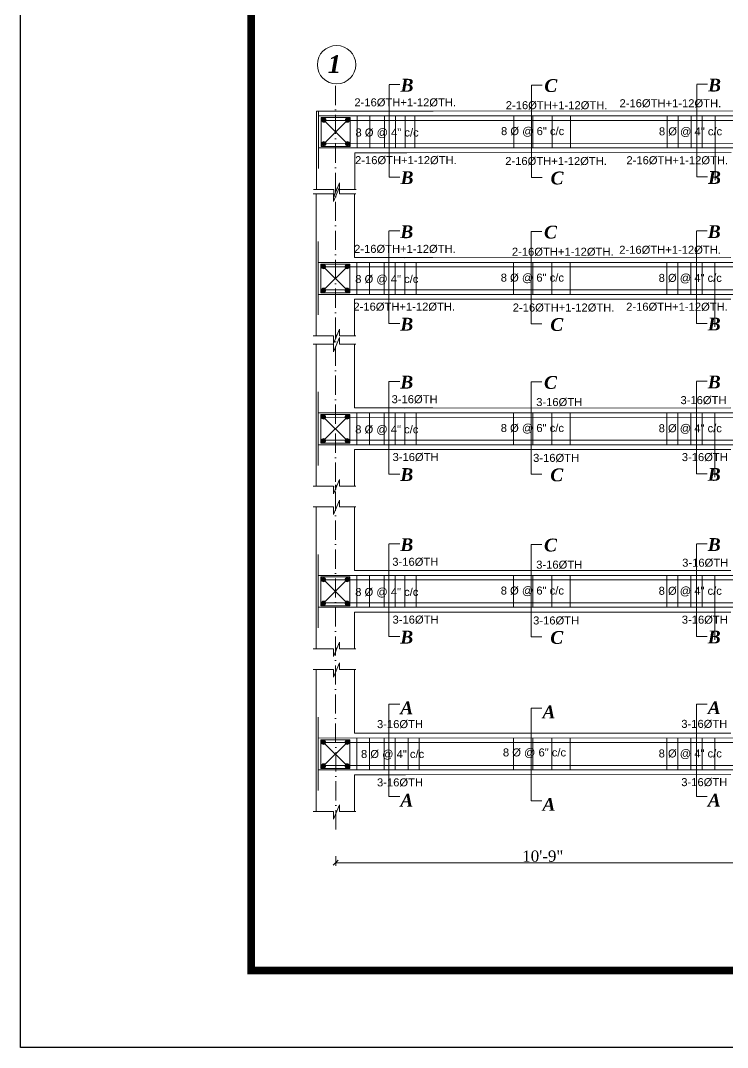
# Model space of a CAD drawing. Header units: inches. Extents: x -4737 to 13205, y 2479 to 13285.
# Drawn here: x 6194 to 6635, y 9074 to 9715 of the extents above; entities that cross this region are included whole.
import ezdxf

# ---------------------------------------------------------------- set-up
doc = ezdxf.new("R2010")
doc.units = ezdxf.units.IN
doc.header["$MEASUREMENT"] = 0
doc.linetypes.add('ACAD_ISO10W100', pattern=[18, 12, -3, 0, -3])
doc.linetypes.add('DASHEDX2', pattern=[1.5, 1, -0.5])
for name, color, linetype, lineweight in [('A-Gridtag', 2, 'Continuous', 13), ('CL', 30, 'ACAD_ISO10W100', 13), ('dim', 172, 'Continuous', 9), ('dimen', 72, 'Continuous', 9), ('REINFORECMENT', 240, 'Continuous', 18), ('SLAB LINE', 47, 'Continuous', 18), ('STIRRUP LINE', 54, 'Continuous', 18), ('Text', 7, 'Continuous', 13), ('TEXTT', 7, 'Continuous', 25)]:
    doc.layers.add(name, color=color, linetype=linetype, lineweight=lineweight)
doc.styles.add('kriss', font='arial.ttf', dxfattribs={"height": 7})
doc.styles.add('samar', font='times.ttf')
doc.styles.add('sb', font='timesbi.ttf', dxfattribs={"oblique": 3, "height": 8})
doc.styles.get("Standard").update_dxf_attribs({"font": 'arial.ttf'})
doc.dimstyles.new('Attic 1-48in96', dxfattribs={"dimtxt": 7, "dimasz": 3, "dimexe": 2, "dimexo": 1, "dimgap": 0.5, "dimtad": 1, "dimdec": 0, "dimlfac": 0.5, "dimzin": 3, "dimdsep": 46, "dimlunit": 4, "dimtxsty": 'samar', "dimblk": 'OBLIQUE', "dimcen": 0.09, "dimclrd": 1, "dimclre": 1, "dimadec": 0, "dimazin": 0, "dimtfac": 1, "dimtdec": 0, "dimtix": 1, "dimtmove": 1, "dimatfit": 2, "dimldrblk": 'Arrow 1', "dimfxl": 4, "dimfxlon": 1, "dimtolj": 1, "dimtzin": 0, "dimlwd": 13, "dimlwe": 13, "dimarcsym": 0})

# ---------------------------------------------------------------- blocks, each defined once
blk = doc.blocks.new('_OBLIQUE')
at = {"color": 0, "linetype": 'ByBlock'}
blk.add_line((-0.5, -0.5), (0.5, 0.5), dxfattribs=at)
blk = doc.blocks.new('*D553')
at = {"layer": 'Defpoints', "color": 0, "transparency": 16777216}
for p in [(6390.29, 9209.93), (6648.79, 9209.71), (6648.79, 9189.19)]:
    blk.add_point(p, dxfattribs=at)
at = {"layer": 'dimen', "color": 1, "lineweight": 13, "transparency": 16777216}
for p, q in [((6390.29, 9193.19), (6390.29, 9187.19)), ((6648.79, 9193.19), (6648.79, 9187.19)), ((6390.29, 9189.19), (6648.79, 9189.19))]:
    blk.add_line(p, q, dxfattribs=at)
at = {"layer": 'dimen', "color": 1, "lineweight": 13, "transparency": 16777216, "xscale": 3, "yscale": 3, "zscale": 3, "rotation": 180}
blk.add_blockref('_OBLIQUE', (6390.29, 9189.19), dxfattribs=at)
at = {"layer": 'dimen', "color": 1, "lineweight": 13, "transparency": 16777216, "xscale": 3, "yscale": 3, "zscale": 3}
blk.add_blockref('_OBLIQUE', (6648.79, 9189.19), dxfattribs=at)
at = {"layer": 'dimen', "color": 0, "transparency": 16777216, "insert": (6519.54, 9193.26), "char_height": 7, "attachment_point": 5, "style": 'samar'}
blk.add_mtext('\\A1;10\'-9"', dxfattribs=at)
blk = doc.blocks.new('Arrow 1')
at = {"layer": 'TEXTT'}
blk.add_hatch(color=256, dxfattribs=at).paths.add_polyline_path([(-1.01, 0.42), (-1.01, -0.42), (-0.01, 0)])

msp = doc.modelspace()

# ---------------------------------------------------------------- hatches: boundary and pattern name
at = {"layer": 'REINFORECMENT'}
for points in [[(6384.18, 9652.98, 1), (6381.58, 9652.98, 1)], [(6396.31, 9652.98, -1), (6398.91, 9652.98, -1)], [(6384.18, 9638.25, -1), (6381.58, 9638.25, -1)], [(6396.31, 9638.25, 1), (6398.91, 9638.25, 1)], [(6384, 9561.47, 1), (6381.4, 9561.47, 1)], [(6396.13, 9561.47, -1), (6398.73, 9561.47, -1)], [(6384, 9546.74, -1), (6381.4, 9546.74, -1)], [(6396.13, 9546.74, 1), (6398.73, 9546.74, 1)], [(6384, 9467.56, 1), (6381.4, 9467.56, 1)], [(6396.13, 9467.56, -1), (6398.73, 9467.56, -1)], [(6384, 9452.82, -1), (6381.4, 9452.82, -1)], [(6396.13, 9452.82, 1), (6398.73, 9452.82, 1)], [(6384, 9366.01, 1), (6381.4, 9366.01, 1)], [(6396.13, 9366.01, -1), (6398.73, 9366.01, -1)], [(6384, 9351.28, -1), (6381.4, 9351.28, -1)], [(6396.13, 9351.28, 1), (6398.73, 9351.28, 1)], [(6384, 9264.4, 1), (6381.4, 9264.4, 1)], [(6396.13, 9264.4, -1), (6398.73, 9264.4, -1)], [(6384, 9249.67, -1), (6381.4, 9249.67, -1)], [(6396.13, 9249.67, 1), (6398.73, 9249.67, 1)]]:
    msp.add_hatch(color=256, dxfattribs=at).paths.add_polyline_path(points)

# ---------------------------------------------------------------- linework, layer by layer
at = {"color": 4, "linetype": 'DASHEDX2'}
for p, q in [((6390.25, 9610.63), (6390.25, 9607.6)), ((6390.07, 9519.12), (6390.07, 9516.09)), ((6390.07, 9425.21), (6390.07, 9422.17)), ((6390.07, 9323.67), (6390.07, 9320.63))]:
    msp.add_line(p, q, dxfattribs=at)
msp.add_lwpolyline([(6193.59, 9073.79), (6193.59, 11318.83), (9368.39, 11318.83), (9368.39, 9073.79)], close=True)
at = {"const_width": 4.8}
msp.add_lwpolyline([(9320.39, 9121.79), (9320.39, 11270.83), (6337.59, 11270.83), (6337.59, 9121.79)], close=True, dxfattribs=at)
at = {"layer": 'A-Gridtag', "color": 1}
msp.add_circle((6390.84, 9687.6), 12, dxfattribs=at)
at = {"layer": 'CL'}
msp.add_line((6390.29, 9209.93), (6390.13, 9675.62), dxfattribs=at)
at = {"layer": 'dim', "ltscale": 5}
for p, q in [((6430.41, 9675.26), (6423.71, 9675.26)), ((6423.71, 9675.12), (6423.71, 9637.56)), ((6519.16, 9674.91), (6512.45, 9674.91)), ((6512.45, 9674.91), (6512.45, 9637.35)), ((6622.33, 9675.35), (6615.63, 9675.35)), ((6615.63, 9675.21), (6615.63, 9637.65)), ((6423.71, 9654.94), (6423.71, 9617.39)), ((6512.45, 9654.74), (6512.45, 9617.18)), ((6615.63, 9655.04), (6615.63, 9617.48)), ((6627.12, 9653.02), (6627.12, 9615.46)), ((6423.71, 9617.39), (6430.41, 9617.39)), ((6512.45, 9617.18), (6519.16, 9617.18)), ((6615.63, 9617.48), (6622.33, 9617.48)), ((6430.24, 9583.75), (6423.53, 9583.75)), ((6423.53, 9583.61), (6423.53, 9546.05)), ((6518.98, 9583.4), (6512.27, 9583.4)), ((6512.27, 9583.4), (6512.27, 9545.84)), ((6622.16, 9583.84), (6615.45, 9583.84)), ((6615.45, 9583.7), (6615.45, 9546.14)), ((6423.53, 9563.44), (6423.53, 9525.88)), ((6615.45, 9563.53), (6615.45, 9525.97)), ((6512.27, 9563.23), (6512.27, 9525.67)), ((6626.94, 9561.51), (6626.94, 9523.95)), ((6423.53, 9525.88), (6430.24, 9525.88)), ((6512.27, 9525.67), (6518.98, 9525.67)), ((6615.45, 9525.97), (6622.16, 9525.97)), ((6430.24, 9489.84), (6423.53, 9489.84)), ((6423.53, 9489.69), (6423.53, 9452.13)), ((6518.98, 9489.48), (6512.27, 9489.48)), ((6512.27, 9489.48), (6512.27, 9451.93)), ((6622.16, 9489.93), (6615.45, 9489.93)), ((6615.45, 9489.78), (6615.45, 9452.23)), ((6423.53, 9469.52), (6423.53, 9431.96)), ((6512.27, 9469.31), (6512.27, 9431.76)), ((6615.45, 9469.61), (6615.45, 9432.06)), ((6626.94, 9467.59), (6626.94, 9430.04)), ((6423.53, 9431.96), (6430.24, 9431.96)), ((6512.27, 9431.76), (6518.98, 9431.76)), ((6615.45, 9432.06), (6622.16, 9432.06)), ((6430.24, 9388.3), (6423.53, 9388.3)), ((6423.53, 9388.15), (6423.53, 9350.59)), ((6518.98, 9387.94), (6512.27, 9387.94)), ((6512.27, 9387.94), (6512.27, 9350.38)), ((6622.16, 9388.39), (6615.45, 9388.39)), ((6615.45, 9388.24), (6615.45, 9350.68)), ((6423.53, 9367.98), (6423.53, 9330.42)), ((6512.27, 9367.77), (6512.27, 9330.21)), ((6615.45, 9368.07), (6615.45, 9330.51)), ((6626.94, 9366.05), (6626.94, 9328.49)), ((6423.53, 9330.42), (6430.24, 9330.42)), ((6512.27, 9330.21), (6518.98, 9330.21)), ((6615.45, 9330.51), (6622.16, 9330.51)), ((6430.24, 9288.2), (6423.53, 9288.2)), ((6423.53, 9288.2), (6423.53, 9250.65)), ((6622.16, 9288.29), (6615.45, 9288.29)), ((6615.45, 9288.29), (6615.45, 9250.74)), ((6518.98, 9285.63), (6512.27, 9285.63)), ((6512.27, 9285.63), (6512.27, 9248.07)), ((6423.53, 9268.03), (6423.53, 9230.48)), ((6512.27, 9265.46), (6512.27, 9227.9)), ((6615.45, 9268.12), (6615.45, 9230.57)), ((6423.53, 9230.48), (6430.24, 9230.48)), ((6615.45, 9230.57), (6622.16, 9230.57)), ((6512.27, 9227.9), (6518.98, 9227.9))]:
    msp.add_line(p, q, dxfattribs=at)
at = {"layer": 'dim', "ltscale": 3}
for p, q in [((6381.25, 9636.61), (6399.25, 9654.61)), ((6381.25, 9654.61), (6399.25, 9636.61)), ((6402.07, 9606.93), (6402.07, 9567.11)), ((6402.07, 9597.8), (6402.07, 9567.11)), ((6381.07, 9545.1), (6399.07, 9563.1)), ((6381.07, 9563.1), (6399.07, 9545.1)), ((6402.07, 9513.01), (6402.07, 9473.19)), ((6402.07, 9503.88), (6402.07, 9473.19)), ((6381.07, 9451.19), (6399.07, 9469.19)), ((6381.07, 9469.19), (6399.07, 9451.19)), ((6402.07, 9411.47), (6402.07, 9371.65)), ((6402.07, 9402.34), (6402.07, 9371.65)), ((6381.07, 9349.65), (6399.07, 9367.65)), ((6381.07, 9367.65), (6399.07, 9349.65)), ((6381.07, 9248.03), (6399.07, 9266.03)), ((6381.07, 9266.03), (6399.07, 9248.03))]:
    msp.add_line(p, q, dxfattribs=at)
at = {"layer": 'dim', "ltscale": 5}
for points in [[(6402.8, 9606.93), (6392.58, 9606.93), (6392.58, 9611.12), (6389.02, 9602.21), (6389.02, 9606.95), (6376.31, 9606.95)], [(6402.98, 9609.69), (6392.76, 9609.69), (6392.76, 9613.89), (6389.2, 9604.98), (6389.2, 9609.71), (6376.49, 9609.71)], [(6402.8, 9518.18), (6392.58, 9518.18), (6392.58, 9522.38), (6389.02, 9513.47), (6389.02, 9518.21), (6376.31, 9518.21)], [(6402.8, 9513.01), (6392.58, 9513.01), (6392.58, 9517.21), (6389.02, 9508.3), (6389.02, 9513.03), (6376.31, 9513.03)], [(6402.8, 9424.27), (6392.58, 9424.27), (6392.58, 9428.46), (6389.02, 9419.55), (6389.02, 9424.29), (6376.31, 9424.29)], [(6402.8, 9411.47), (6392.58, 9411.47), (6392.58, 9415.66), (6389.02, 9406.75), (6389.02, 9411.49), (6376.31, 9411.49)], [(6402.8, 9322.72), (6392.58, 9322.72), (6392.58, 9326.92), (6389.02, 9318.01), (6389.02, 9322.75), (6376.31, 9322.75)], [(6402.8, 9309.85), (6392.58, 9309.85), (6392.58, 9314.05), (6389.02, 9305.14), (6389.02, 9309.88), (6376.31, 9309.88)], [(6402.8, 9221.11), (6392.58, 9221.11), (6392.58, 9225.31), (6389.02, 9216.4), (6389.02, 9221.13), (6376.31, 9221.13)]]:
    msp.add_lwpolyline(points, dxfattribs=at)
at = {"layer": 'REINFORECMENT'}
for p, q in [((6379.55, 9658.61), (6379.55, 9622.79)), ((6379.55, 9658.61), (6379.55, 9622.79)), ((7191.73, 9655.65), (6379.55, 9655.58)), ((7190.03, 9652.85), (6381.25, 9652.78)), ((7171.73, 9635.66), (6379.55, 9635.66)), ((7190.03, 9638.55), (6381.25, 9638.47)), ((6379.37, 9577.16), (6379.37, 9531.28)), ((6379.37, 9567.11), (6379.37, 9531.28)), ((7191.55, 9564.14), (6379.37, 9564.07)), ((7189.86, 9561.34), (6381.07, 9561.27)), ((7171.55, 9544.15), (6379.37, 9544.15)), ((7189.86, 9547.04), (6381.07, 9546.97)), ((6379.37, 9483.25), (6379.37, 9437.37)), ((6379.37, 9473.19), (6379.37, 9437.37)), ((7191.55, 9470.23), (6379.37, 9470.15)), ((7189.86, 9467.43), (6381.07, 9467.35)), ((7171.55, 9450.24), (6379.37, 9450.24)), ((7189.86, 9453.13), (6381.07, 9453.05)), ((6379.37, 9381.7), (6379.37, 9335.82)), ((6379.37, 9371.65), (6379.37, 9335.82)), ((7191.55, 9368.68), (6379.37, 9368.61)), ((7189.86, 9365.88), (6381.07, 9365.81)), ((7189.86, 9351.58), (6381.07, 9351.51)), ((7171.55, 9348.69), (6379.37, 9348.69)), ((6379.37, 9280.09), (6379.37, 9234.21)), ((7191.38, 9267.14), (6379.37, 9267.06)), ((7189.68, 9264.34), (6381.07, 9264.27)), ((7189.86, 9250.04), (6381.07, 9249.96)), ((7171.38, 9247.15), (6379.37, 9247.15))]:
    msp.add_line(p, q, dxfattribs=at)
for points in [[(6399.25, 9636.61), (6381.25, 9636.61), (6381.25, 9654.61), (6399.25, 9654.61)], [(6399.07, 9545.1), (6381.07, 9545.1), (6381.07, 9563.1), (6399.07, 9563.1)], [(6399.07, 9451.19), (6381.07, 9451.19), (6381.07, 9469.19), (6399.07, 9469.19)], [(6399.07, 9349.65), (6381.07, 9349.65), (6381.07, 9367.65), (6399.07, 9367.65)], [(6399.07, 9248.03), (6381.07, 9248.03), (6381.07, 9266.03), (6399.07, 9266.03)]]:
    msp.add_lwpolyline(points, close=True, dxfattribs=at)
for centre in [(6382.88, 9652.98), (6397.61, 9652.98), (6382.88, 9638.25), (6397.61, 9638.25), (6382.7, 9561.47), (6397.43, 9561.47), (6382.7, 9546.74), (6397.43, 9546.74), (6382.7, 9467.56), (6397.43, 9467.56), (6382.7, 9452.82), (6397.43, 9452.82), (6382.7, 9366.01), (6397.43, 9366.01), (6382.7, 9351.28), (6397.43, 9351.28), (6382.7, 9264.4), (6397.43, 9264.4), (6382.7, 9249.67), (6397.43, 9249.67)]:
    msp.add_circle(centre, 1.3, dxfattribs=at)
at = {"layer": 'SLAB LINE'}
for p, q in [((6451.19, 9658.61), (6378.25, 9658.61)), ((6378.25, 9658.61), (6378.25, 9609.71)), ((6378.25, 9658.61), (6378.25, 9609.71)), ((6433.28, 9658.59), (6648.77, 9658.74)), ((6402.25, 9632.61), (6402.25, 9609.69)), ((6434.79, 9632.61), (6402.25, 9632.61)), ((6637.12, 9632.74), (6431.24, 9632.59)), ((6378.07, 9606.95), (6378.07, 9567.11)), ((6378.07, 9606.95), (6378.07, 9518.21)), ((6402.07, 9606.93), (6402.07, 9567.11)), ((6378.07, 9567.11), (6378.07, 9518.21)), ((6451.01, 9567.11), (6402.07, 9567.11)), ((6433.1, 9567.08), (6636.94, 9567.22)), ((6402.07, 9541.11), (6402.07, 9518.18)), ((6434.62, 9541.11), (6402.07, 9541.11)), ((6636.94, 9541.23), (6431.06, 9541.08)), ((6378.07, 9513.03), (6378.07, 9473.19)), ((6378.07, 9513.03), (6378.07, 9424.29)), ((6402.07, 9513.01), (6402.07, 9473.19)), ((6378.07, 9473.19), (6378.07, 9424.29)), ((6451.01, 9473.19), (6402.07, 9473.19)), ((6433.1, 9473.17), (6636.94, 9473.31)), ((6402.07, 9447.19), (6402.07, 9424.27)), ((6434.62, 9447.19), (6402.07, 9447.19)), ((6636.94, 9447.32), (6431.06, 9447.17)), ((6378.07, 9411.49), (6378.07, 9371.65)), ((6378.07, 9411.49), (6378.07, 9322.75)), ((6402.07, 9411.47), (6402.07, 9371.65)), ((6378.07, 9371.65), (6378.07, 9322.75)), ((6451.01, 9371.65), (6402.07, 9371.65)), ((6433.1, 9371.62), (6636.94, 9371.76)), ((6402.07, 9345.65), (6402.07, 9322.72)), ((6434.62, 9345.65), (6402.07, 9345.65)), ((6636.94, 9345.77), (6431.06, 9345.62)), ((6378.07, 9309.88), (6378.07, 9270.03)), ((6378.07, 9309.88), (6378.07, 9221.13)), ((6402.07, 9309.85), (6402.07, 9270.03)), ((6450.38, 9270.03), (6402.07, 9270.03)), ((6433.06, 9270.03), (6636.94, 9270.18)), ((6378.07, 9244.03), (6378.07, 9221.13)), ((6402.07, 9244.03), (6402.07, 9221.11)), ((6433.85, 9244.03), (6402.07, 9244.03)), ((6636.94, 9244.18), (6433.06, 9244.03))]:
    msp.add_line(p, q, dxfattribs=at)
at = {"layer": 'STIRRUP LINE'}
for p, q in [((6403.67, 9635.58), (6403.67, 9655.57)), ((6411.67, 9635.58), (6411.67, 9655.57)), ((6420.67, 9635.58), (6420.67, 9655.57)), ((6427.67, 9635.58), (6427.67, 9655.57)), ((6433.67, 9635.58), (6433.67, 9655.57)), ((6433.67, 9635.58), (6433.67, 9655.57)), ((6433.67, 9635.58), (6433.67, 9655.57)), ((6439.67, 9635.58), (6439.67, 9655.57)), ((6501.44, 9635.58), (6501.44, 9655.57)), ((6513.44, 9635.58), (6513.44, 9655.57)), ((6525.43, 9635.58), (6525.43, 9655.57)), ((6536.83, 9635.65), (6536.83, 9655.64)), ((6536.83, 9635.58), (6536.83, 9655.57)), ((6597.12, 9635.65), (6597.12, 9655.64)), ((6597.12, 9635.63), (6597.12, 9655.62)), ((6597.12, 9635.63), (6597.12, 9655.62)), ((6604.12, 9635.65), (6604.12, 9655.64)), ((6612.12, 9635.63), (6612.12, 9655.62)), ((6612.12, 9635.63), (6612.12, 9655.62)), ((6619.12, 9635.63), (6619.12, 9655.62)), ((6627.12, 9635.63), (6627.12, 9655.62)), ((6403.49, 9544.07), (6403.49, 9564.06)), ((6411.49, 9544.07), (6411.49, 9564.06)), ((6420.49, 9544.07), (6420.49, 9564.06)), ((6427.49, 9544.07), (6427.49, 9564.06)), ((6433.49, 9544.07), (6433.49, 9564.06)), ((6433.49, 9544.07), (6433.49, 9564.06)), ((6433.49, 9544.07), (6433.49, 9564.06)), ((6440.45, 9544.07), (6440.45, 9564.06)), ((6501.26, 9544.07), (6501.26, 9564.06)), ((6513.26, 9544.07), (6513.26, 9564.06)), ((6525.26, 9544.07), (6525.26, 9564.06)), ((6536.65, 9544.15), (6536.65, 9564.14)), ((6536.65, 9544.07), (6536.65, 9564.06)), ((6596.94, 9544.15), (6596.94, 9564.14)), ((6596.94, 9544.12), (6596.94, 9564.11)), ((6596.94, 9544.12), (6596.94, 9564.11)), ((6603.94, 9544.15), (6603.94, 9564.14)), ((6611.94, 9544.12), (6611.94, 9564.11)), ((6611.94, 9544.12), (6611.94, 9564.11)), ((6618.94, 9544.12), (6618.94, 9564.11)), ((6626.94, 9544.12), (6626.94, 9564.11)), ((6403.49, 9450.16), (6403.49, 9470.15)), ((6411.49, 9450.16), (6411.49, 9470.15)), ((6420.49, 9450.16), (6420.49, 9470.15)), ((6427.49, 9450.16), (6427.49, 9470.15)), ((6433.49, 9450.16), (6433.49, 9470.15)), ((6433.49, 9450.16), (6433.49, 9470.15)), ((6433.49, 9450.16), (6433.49, 9470.15)), ((6440.45, 9450.16), (6440.45, 9470.15)), ((6501.26, 9450.16), (6501.26, 9470.15)), ((6513.26, 9450.16), (6513.26, 9470.15)), ((6525.26, 9450.16), (6525.26, 9470.15)), ((6536.65, 9450.23), (6536.65, 9470.22)), ((6536.65, 9450.16), (6536.65, 9470.15)), ((6596.94, 9450.23), (6596.94, 9470.22)), ((6596.94, 9450.21), (6596.94, 9470.2)), ((6596.94, 9450.21), (6596.94, 9470.2)), ((6603.94, 9450.23), (6603.94, 9470.22)), ((6611.94, 9450.21), (6611.94, 9470.2)), ((6611.94, 9450.21), (6611.94, 9470.2)), ((6618.94, 9450.21), (6618.94, 9470.2)), ((6626.94, 9450.21), (6626.94, 9470.2)), ((6403.49, 9348.61), (6403.49, 9368.6)), ((6411.49, 9348.61), (6411.49, 9368.6)), ((6420.49, 9348.61), (6420.49, 9368.6)), ((6427.49, 9348.61), (6427.49, 9368.6)), ((6433.49, 9348.61), (6433.49, 9368.6)), ((6433.49, 9348.61), (6433.49, 9368.6)), ((6433.49, 9348.61), (6433.49, 9368.6)), ((6440.45, 9348.61), (6440.45, 9368.6)), ((6501.26, 9348.61), (6501.26, 9368.6)), ((6513.26, 9348.61), (6513.26, 9368.6)), ((6525.26, 9348.61), (6525.26, 9368.6)), ((6536.65, 9348.69), (6536.65, 9368.68)), ((6536.65, 9348.61), (6536.65, 9368.6)), ((6596.94, 9348.69), (6596.94, 9368.68)), ((6596.94, 9348.66), (6596.94, 9368.65)), ((6596.94, 9348.66), (6596.94, 9368.65)), ((6603.94, 9348.69), (6603.94, 9368.68)), ((6611.94, 9348.66), (6611.94, 9368.65)), ((6611.94, 9348.66), (6611.94, 9368.65)), ((6618.94, 9348.66), (6618.94, 9368.65)), ((6626.94, 9348.66), (6626.94, 9368.65)), ((6403.49, 9247), (6403.49, 9266.99)), ((6411.49, 9247), (6411.49, 9266.99)), ((6420.49, 9247), (6420.49, 9266.99)), ((6427.49, 9247), (6427.49, 9266.99)), ((6435.49, 9247), (6435.49, 9266.99)), ((6435.49, 9247), (6435.49, 9266.99)), ((6435.49, 9247), (6435.49, 9266.99)), ((6435.49, 9247), (6435.49, 9266.99)), ((6442.45, 9247), (6442.45, 9266.99)), ((6501.26, 9247), (6501.26, 9266.99)), ((6513.26, 9247), (6513.26, 9266.99)), ((6525.26, 9247), (6525.26, 9266.99)), ((6536.65, 9247.07), (6536.65, 9267.06)), ((6536.65, 9247), (6536.65, 9266.99)), ((6596.94, 9247.07), (6596.94, 9267.06)), ((6603.94, 9247.07), (6603.94, 9267.06)), ((6611.94, 9247.07), (6611.94, 9267.06)), ((6611.94, 9247.07), (6611.94, 9267.06)), ((6618.94, 9247.07), (6618.94, 9267.06)), ((6626.94, 9247.07), (6626.94, 9267.06))]:
    msp.add_line(p, q, dxfattribs=at)

# ---------------------------------------------------------------- texts
at = {"color": 7, "linetype": 'ByBlock', "style": 'sb'}
for s, p in [('B', (6430.79, 9670.78)), ('B', (6622.71, 9670.87)), ('C', (6520.53, 9670.57)), ('B', (6430.79, 9613.05)), ('B', (6622.71, 9613.14)), ('C', (6524.43, 9612.84)), ('B', (6430.61, 9579.27)), ('C', (6520.35, 9579.06)), ('B', (6622.53, 9579.36)), ('B', (6430.61, 9521.54)), ('C', (6524.25, 9521.34)), ('B', (6622.53, 9521.63)), ('B', (6430.61, 9485.36)), ('C', (6520.35, 9485.15)), ('B', (6622.53, 9485.45)), ('B', (6430.61, 9427.63)), ('C', (6524.25, 9427.42)), ('B', (6622.53, 9427.72)), ('B', (6430.61, 9383.81)), ('C', (6520.35, 9383.6)), ('B', (6622.53, 9383.9)), ('B', (6430.61, 9326.08)), ('C', (6524.25, 9325.88)), ('B', (6622.53, 9326.17)), ('A', (6430.61, 9281.89)), ('A', (6622.53, 9281.98)), ('A', (6519.35, 9279.31)), ('A', (6430.61, 9224.16)), ('A', (6622.53, 9224.25)), ('A', (6519.35, 9221.59))]:
    msp.add_text(s, height=8, dxfattribs=at).set_placement(p)
at = {"layer": 'Text', "insert": (6385.34, 9693.47), "char_height": 11, "width": 252.9445, "attachment_point": 1}
msp.add_mtext('{\\fBook Antiqua|b1|i1|c0|p18;\\C0;1}', dxfattribs=at)
at = {"layer": 'Text', "linetype": 'ByBlock', "char_height": 5, "style": 'kriss'}
for s, insert, width, attachment_point in [('2-16ØTH+1-12ØTH.', (6401.95, 9666.59), 199.8215, 1), ('2-16ØTH+1-12ØTH.', (6567.45, 9666.03), 199.8215, 1), ('2-16ØTH+1-12ØTH.', (6496.45, 9664.81), 47.7236, 1), ('8 Ø @ 4" c/c', (6442.1, 9647.76), 49.5162, 3), ('8 Ø @ 6" c/c', (6532.94, 9648.62), 153.5562, 3), ('8 Ø @ 4" c/c', (6631.51, 9648.47), 46.5562, 3), ('2-16ØTH+1-12ØTH.', (6465.84, 9630.49), 95.8215, 3), ('2-16ØTH+1-12ØTH.', (6559.57, 9629.96), 33.7236, 3), ('2-16ØTH+1-12ØTH.', (6635.22, 9630.44), 95.8215, 3), ('2-16ØTH+1-12ØTH.', (6401.77, 9575.09), 199.8215, 1), ('2-16ØTH+1-12ØTH.', (6500.28, 9573.3), 47.7236, 1), ('2-16ØTH+1-12ØTH.', (6567.27, 9574.52), 199.8215, 1), ('8 Ø @ 6" c/c', (6532.77, 9557.11), 153.5562, 3), ('8 Ø @ 4" c/c', (6631.33, 9556.96), 46.5562, 3), ('8 Ø @ 4" c/c', (6441.92, 9556.25), 49.5162, 3), ('2-16ØTH+1-12ØTH.', (6464.8, 9538.98), 95.8215, 3), ('2-16ØTH+1-12ØTH.', (6564.26, 9538.45), 33.7236, 3), ('2-16ØTH+1-12ØTH.', (6635.04, 9538.94), 95.8215, 3), ('3-16ØTH', (6425.19, 9481.17), 199.8215, 1), ('3-16ØTH', (6605.49, 9480.6), 199.8215, 1), ('3-16ØTH', (6515.44, 9479.39), 47.7236, 1), ('8 Ø @ 4" c/c', (6441.92, 9462.34), 49.5162, 3), ('8 Ø @ 6" c/c', (6532.77, 9463.2), 153.5562, 3), ('8 Ø @ 4" c/c', (6631.33, 9463.05), 46.5562, 3), ('3-16ØTH', (6454.5, 9445.07), 95.8215, 3), ('3-16ØTH', (6542.23, 9444.54), 33.7236, 3), ('3-16ØTH', (6635.04, 9445.02), 95.8215, 3), ('3-16ØTH', (6425.63, 9379.63), 199.8215, 1), ('3-16ØTH', (6515.44, 9377.85), 47.7236, 1), ('3-16ØTH', (6606.55, 9379.06), 199.8215, 1), ('8 Ø @ 4" c/c', (6441.92, 9360.79), 49.5162, 3), ('8 Ø @ 6" c/c', (6532.77, 9361.66), 153.5562, 3), ('8 Ø @ 4" c/c', (6631.33, 9361.51), 46.5562, 3), ('3-16ØTH', (6454.5, 9343.53), 95.8215, 3), ('3-16ØTH', (6542.23, 9342.99), 33.7236, 3), ('3-16ØTH', (6635.04, 9343.48), 95.8215, 3), ('3-16ØTH', (6444.8, 9278.25), 96.8215, 3), ('3-16ØTH', (6634.73, 9278.4), 95.8215, 3), ('8 Ø @ 4" c/c', (6445.54, 9259.58), 51.5162, 3), ('8 Ø @ 6" c/c', (6534.11, 9260.56), 155.5562, 3), ('8 Ø @ 4" c/c', (6631.33, 9259.92), 46.5562, 3), ('3-16ØTH', (6444.8, 9241.86), 96.8215, 3), ('3-16ØTH', (6634.73, 9242.01), 95.8215, 3)]:
    msp.add_mtext(s, dxfattribs=dict(at, insert=insert, width=width, attachment_point=attachment_point))

# ---------------------------------------------------------------- dimensions: what is measured, and where the dimension line sits
at = {"layer": 'dimen'}
dim = msp.add_linear_dim(base=(6648.79, 9189.19), p1=(6390.29, 9209.93), p2=(6648.79, 9209.71), dimstyle='Attic 1-48in96', dxfattribs=at)
dim.commit()
dim.dimension.update_dxf_attribs({"geometry": '*D553', "text_midpoint": (6519.54, 9193.26)})

doc.saveas('drawing.dxf')
